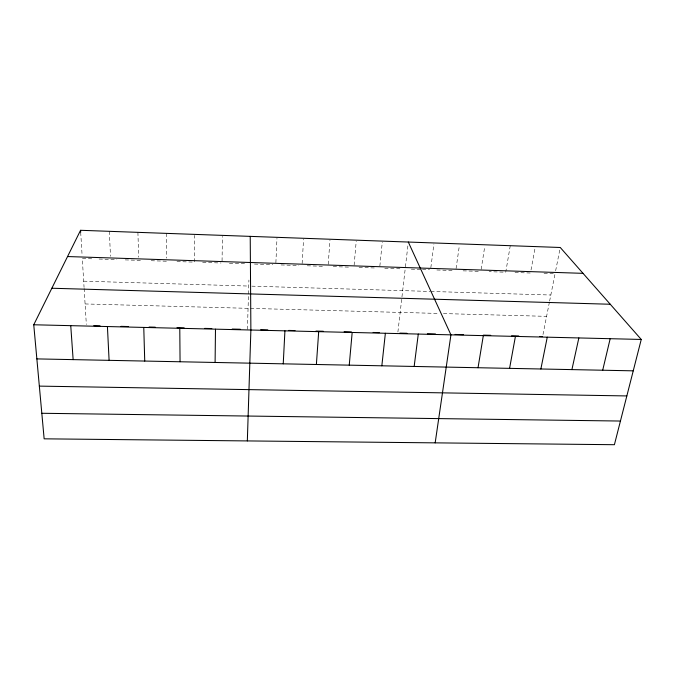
<?xml version="1.0" encoding="UTF-8"?>
<svg xmlns="http://www.w3.org/2000/svg" width="675" height="675" viewBox="0 0 675 675"><rect width="100%" height="100%" fill="white"/><g stroke="black" fill="none" stroke-linecap="round" stroke-linejoin="round"><path stroke-width="0.51" stroke-dasharray="3.38 2.53" d="M222.058 260.98L222.421 236.402M247.438 329.417L248.915 280.024M275.881 262.735L276.969 238.351M302.138 263.52L303.556 239.338M328.21 264.364L329.974 240.283M354.122 265.216L356.214 241.22M379.856 266.051L382.286 242.148M397.896 332.032L401.844 297.886M401.962 296.848L405.186 268.962M405.43 266.887L407.945 245.143M430.836 267.722L433.907 243.996M456.072 268.549L459.321 245.936M481.157 269.367L484.701 246.839M510.266 245.692L505.727 272.219L489.13 271.679M531.023 269.975L535.342 246.594M542.987 334.547L549.416 302.13M549.619 301.109L555.036 273.814L541.721 273.383M555.635 270.776L560.258 247.489M85.084 303.952L439.324 313.462M443.433 313.58L546.598 316.347M83.683 281.171L248.738 286.065M251.868 286.158L429.848 291.431M430.886 291.465L550.834 295.017M91.741 258.803L82.291 258.5L84.063 287.381M99.082 259.04L116.885 259.622M125.221 259.892L142.906 260.466M151.183 260.727L168.767 261.301M176.985 261.571L194.459 262.136L194.459 235.406M202.627 262.398L221.003 262.997M229.399 263.267L246.24 263.815M254.475 264.077L272.751 264.668M281.036 264.938L298.865 265.52M307.218 265.79L323.89 266.33M333.231 266.633L349.793 267.165M359.075 267.469L376.557 268.034M384.75 268.296L402.123 268.861M411.277 269.156L421.428 269.485M422.449 269.519L429.553 269.747M436.868 269.992L453.676 270.532M463.084 270.835L479.79 271.375M515 272.523L530.457 273.021M80.696 232.377L82.105 255.361M84.13 288.419L86.341 324.489M109.342 231.323L110.489 256.298M137.911 232.343L138.67 257.217M166.286 233.364L166.666 258.137"/><path stroke-width="1.01" d="M215.097 362.458L215.485 329.164M247.337 440.918L250.881 330.016L250.222 236.377M283.238 363.825L284.926 330.843M316.381 364.492L318.693 331.653M349.245 365.15L352.173 332.463M381.839 365.799L385.374 333.264M414.163 366.449L418.289 334.058M435.173 442.859L450.934 334.851L408.299 242.038M478.035 367.723L483.317 335.635M509.583 368.356L515.422 336.403M540.869 368.98L547.265 337.179M571.911 369.605L578.855 337.939M602.699 370.221L610.175 338.698M641.25 339.449L614.402 444.707L44.145 438.826L33.75 324.768L80.561 230.293L560.258 247.489L641.25 339.449L33.75 324.768M41.816 413.277L620.443 421.04M39.344 386.117L626.847 395.938M36.863 358.898L633.243 370.837M93.749 325.696L100.052 325.848M120.985 326.354L128.284 326.531M149.082 327.038L155.292 327.189M176.977 327.712L184.182 327.89M204.685 328.387L211.84 328.556M232.208 329.054L240.334 329.248M260.677 329.738L267.798 329.915M288.698 330.421L295.026 330.573M315.993 331.079L323.317 331.256M344.132 331.762L351.397 331.94M373.115 332.463L379.282 332.615M399.819 333.113L406.974 333.281M427.368 333.779L435.485 333.973M455.068 334.446L463.489 334.657M483.41 335.137L490.733 335.315M511.549 335.821L518.822 335.998M539.485 336.496L542.59 336.572M51.848 288.242L610.251 304.248M67.559 256.551L583.031 273.341M70.748 325.662L73.136 359.623M80.561 230.293L80.696 232.377M107.418 326.548L109.097 360.34M143.767 327.426L144.737 361.058M179.786 328.295L180.065 361.758"/></g></svg>
